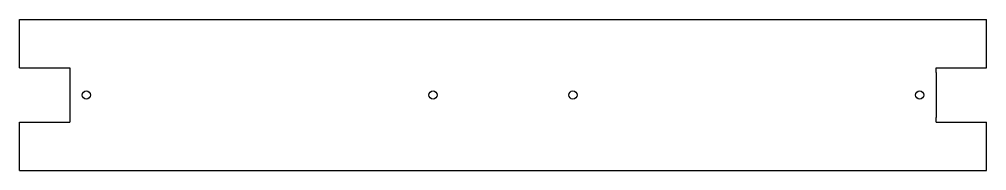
# Model space of a CAD drawing. Header units: millimetres. Extents: x -119 to 704, y 169 to 298.
import ezdxf

# ---------------------------------------------------------------- set-up
doc = ezdxf.new("R2010")
doc.units = ezdxf.units.MM
doc.layers.add('Default', color=7, linetype='Continuous')
doc.layers.add('TRAVESSA_CENTRAL', color=7, linetype='Continuous')

# ---------------------------------------------------------------- blocks, each defined once
blk = doc.blocks.new('SE')
at = {"layer": 'TRAVESSA_CENTRAL', "color": 7, "linetype": 'Continuous'}
for p, q in [((-119.02, 297.84), (703.98, 297.84)), ((-119.02, 256.84), (-119.02, 297.84)), ((703.98, 256.84), (703.98, 297.84)), ((-119.02, 256.84), (-76.02, 256.84)), ((-76.02, 256.84), (-76.02, 252.66)), ((660.98, 252.66), (660.98, 256.84)), ((660.98, 256.84), (703.98, 256.84)), ((-76.02, 252.66), (-76.02, 214.66)), ((660.98, 252.66), (660.98, 214.66)), ((-76.02, 214.66), (-76.02, 210.48)), ((660.98, 210.48), (660.98, 214.66)), ((-119.02, 169.48), (-119.02, 210.48)), ((-119.02, 210.48), (-76.02, 210.48)), ((660.98, 210.48), (703.98, 210.48)), ((703.98, 169.48), (703.98, 210.48)), ((-119.02, 169.48), (703.98, 169.48))]:
    blk.add_line(p, q, dxfattribs=at)
for centre in [(-62.02, 233.66), (232.98, 233.66), (351.98, 233.66), (646.98, 233.66)]:
    blk.add_circle(centre, 3.5, dxfattribs=at)

msp = doc.modelspace()

# ---------------------------------------------------------------- block references
at = {"layer": 'Default'}
msp.add_blockref('SE', (0, 0), dxfattribs=at)

doc.saveas('drawing.dxf')
